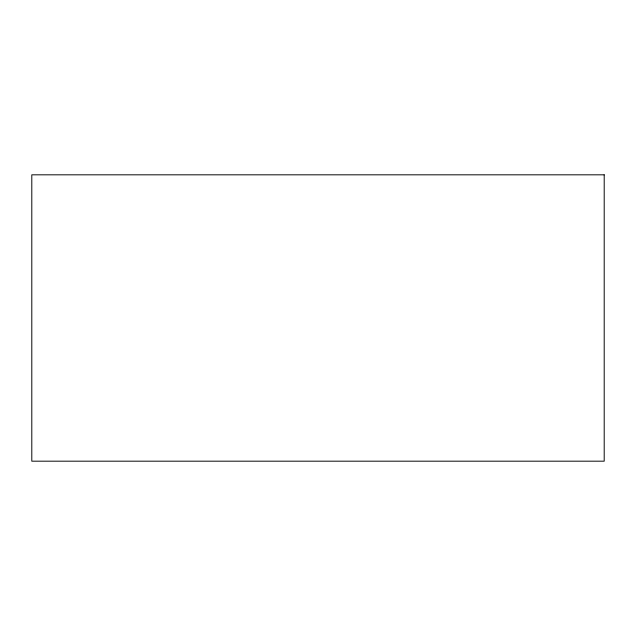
<?xml version="1.0" encoding="UTF-8"?>
<svg xmlns="http://www.w3.org/2000/svg" width="636" height="636" viewBox="0 0 636 636"><rect width="100%" height="100%" fill="white"/><g stroke="black" fill="none" stroke-linecap="round" stroke-linejoin="round"><path stroke-width="0.95" d="M604.2 174.821L31.8 174.821L31.8 461.18L604.2 461.18L604.2 174.821"/></g></svg>
